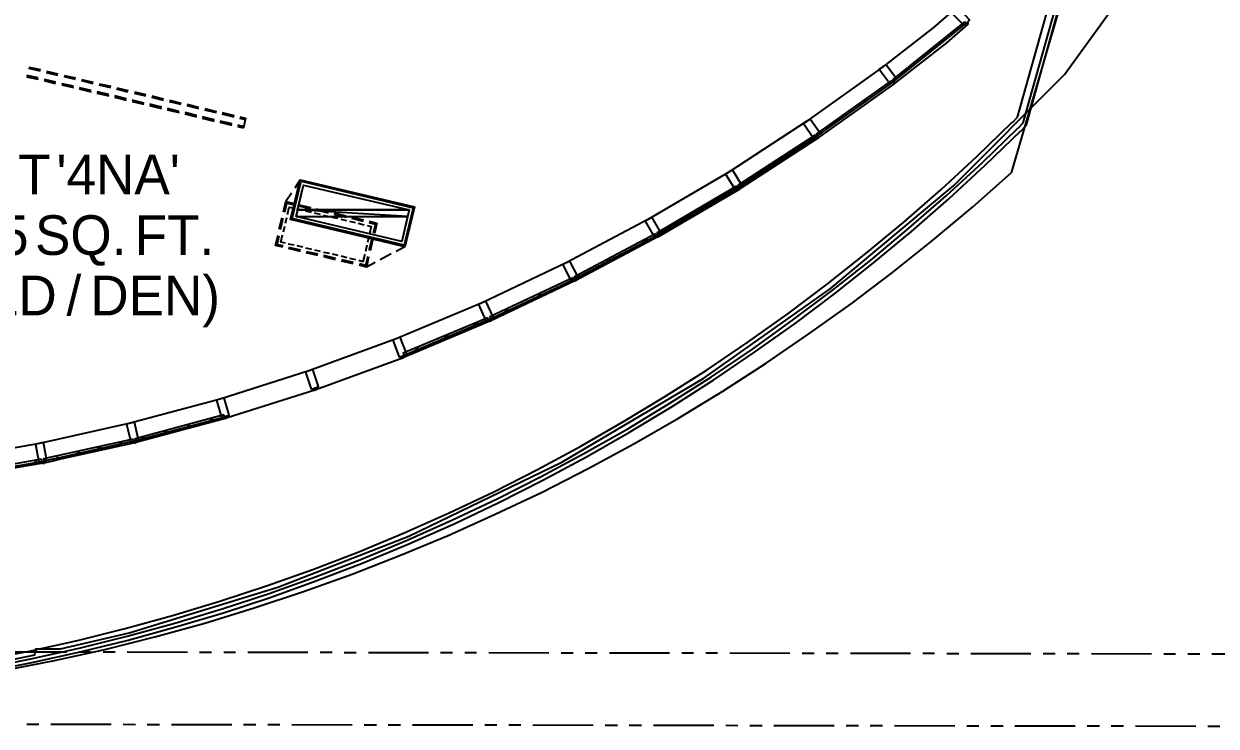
# Model space of a CAD drawing. Header units: feet. Extents: x -84 to 198, y -22 to 181.
# Drawn here: x 80.59 to 130.06, y 6.64 to 35.8 of the extents above; entities that cross this region are included whole.
import ezdxf
from ezdxf.enums import TextEntityAlignment as Align

# ---------------------------------------------------------------- set-up
doc = ezdxf.new("R2010")
doc.units = ezdxf.units.FT
for name, color, linetype in [('A-AREA-UNIDAD', 30, 'CONTINUOUS'), ('A-LINEA', 7, 'CONTINUOUS'), ('A-MURO-CONCRETO', 8, 'CONTINUOUS'), ('A-TEXTO-PDF', 3, 'CONTINUOUS')]:
    doc.layers.add(name, color=color, linetype=linetype)

msp = doc.modelspace()

# ---------------------------------------------------------------- linework, layer by layer
at = {"layer": 'A-AREA-UNIDAD'}
msp.add_lwpolyline([(78.848, 9.1556), (81.04, 9.6), (81.088, 9.8489), (82.112, 9.8489), (84.96, 10.5244), (91.12, 12.4089), (96.56, 14.5244), (102.912, 17.6), (108.8, 21.0844), (114.048, 24.8), (119.168, 29.0844), (123.76, 33.6889), (126.352, 37.28), (128.448, 41.3689), (129.952, 46.1689), (130.592, 50.56)], dxfattribs=at)
at = {"layer": 'A-LINEA'}
for p, q in [((121.8188, 31.9189), (129.5777, 59.6941)), ((122.0548, 31.6835), (129.9008, 59.776)), ((122.1691, 31.562), (130.0559, 59.8186)), ((122.1691, 31.562), (130.0559, 59.8186)), ((121.5643, 29.6064), (130.1983, 59.2834)), ((119.16, 36.3644), (118.3333, 35.6444)), ((118.3333, 35.6444), (116.2133, 34.0044)), ((119.7467, 35.7778), (118.8667, 35.0044)), ((119.76, 35.7911), (119.76, 35.7911)), ((118.8667, 35.0044), (116.7333, 33.3511)), ((116.7733, 33.4978), (117.48, 34.1644)), ((81.1867, 33.5511), (80.7067, 33.6578)), ((80.7733, 33.9511), (81.2667, 33.8444)), ((80.7867, 34.0044), (81.28, 33.8978)), ((81.5067, 33.7778), (81.9867, 33.6711)), ((81.52, 33.8311), (82, 33.7244)), ((82.2533, 33.6578), (82.7333, 33.5511)), ((116.2133, 34.0044), (113.08, 31.7511)), ((80.6933, 33.6044), (81.1867, 33.4978)), ((81.4267, 33.4444), (81.9067, 33.3244)), ((81.92, 33.3778), (81.44, 33.4844)), ((82.6533, 33.2044), (82.16, 33.3111)), ((82.16, 33.2711), (82.64, 33.1511)), ((82.24, 33.6178), (82.72, 33.4978)), ((82.96, 33.4444), (83.4533, 33.3244)), ((82.9733, 33.4844), (83.4667, 33.3778)), ((83.6933, 33.2711), (84.1867, 33.1511)), ((83.7067, 33.3111), (84.2, 33.2044)), ((116.7067, 33.3244), (113.56, 31.0844)), ((82.88, 33.0978), (83.3733, 32.9778)), ((83.3867, 33.0311), (82.8933, 33.1378)), ((83.6133, 32.9244), (84.1067, 32.8044)), ((84.1067, 32.8578), (83.6267, 32.9778)), ((84.3467, 32.7511), (84.8267, 32.6311)), ((84.84, 32.6844), (84.36, 32.8044)), ((84.4267, 33.0978), (84.9067, 32.9778)), ((84.44, 33.1378), (84.92, 33.0311)), ((85.16, 32.9244), (85.64, 32.8044)), ((85.1733, 32.9778), (85.6533, 32.8578)), ((85.88, 32.7511), (86.3733, 32.6311)), ((85.8933, 32.8044), (86.3867, 32.6844)), ((85.5733, 32.5111), (85.08, 32.6311)), ((85.08, 32.5778), (85.56, 32.4578)), ((85.8, 32.4044), (86.2933, 32.2844)), ((86.3067, 32.3378), (85.8133, 32.4578)), ((86.5333, 32.2311), (87.0267, 32.1111)), ((87.0267, 32.1644), (86.5467, 32.2844)), ((86.6133, 32.5778), (87.1067, 32.4578)), ((86.6267, 32.6311), (87.12, 32.5111)), ((87.3467, 32.4044), (87.8267, 32.2844)), ((87.36, 32.4578), (87.84, 32.3378)), ((88.08, 32.2311), (88.56, 32.1111)), ((88.0933, 32.2844), (88.5733, 32.1644)), ((87.2667, 32.0578), (87.7467, 31.9378)), ((87.76, 31.9911), (87.28, 32.1111)), ((87.9867, 31.8844), (88.48, 31.7644)), ((88.4933, 31.8178), (88, 31.9378)), ((88.72, 31.7111), (89.2133, 31.5911)), ((89.2267, 31.6444), (88.7333, 31.7644)), ((88.8, 32.0578), (89.2933, 31.9378)), ((88.8133, 32.1111), (89.3067, 31.9911)), ((89.5333, 31.8844), (89.7733, 31.8311)), ((89.5467, 31.9378), (89.7867, 31.8844)), ((89.7867, 31.8844), (89.6933, 31.4844)), ((113.08, 31.7511), (109.84, 29.6444)), ((114, 31.4978), (114.4267, 31.8978)), ((121.6049, 31.7084), (121.8175, 31.9221)), ((121.8398, 31.4719), (122.0521, 31.6853)), ((89.4533, 31.5378), (89.6933, 31.4844)), ((89.7067, 31.5378), (89.4667, 31.5911)), ((121.9526, 31.349), (122.1662, 31.5638)), ((121.9526, 31.349), (122.1662, 31.5638)), ((113.5333, 31.0578), (110.2933, 28.9511)), ((111.7733, 30.0044), (112.0933, 30.3111)), ((92.0533, 29.3244), (91.8267, 28.9778)), ((109.84, 29.6444), (106.5067, 27.6844)), ((91.6933, 28.7644), (91.4533, 28.4178)), ((110.2667, 28.9244), (106.9333, 26.9644)), ((109.72, 28.6978), (109.9733, 28.9511)), ((92, 28.2844), (92.4933, 28.1778)), ((92, 28.2444), (92.48, 28.1244)), ((91.1867, 27.2711), (91.3067, 27.7511)), ((91.24, 27.2578), (91.3467, 27.7378)), ((91.44, 27.5244), (91.4933, 27.7644)), ((91.9067, 28.1244), (92.1467, 28.0711)), ((92.2667, 28.0311), (92.5067, 27.9778)), ((92.6267, 27.9511), (92.88, 27.8978)), ((92.72, 28.0711), (93.2133, 27.9511)), ((92.7333, 28.1244), (93.2267, 28.0044)), ((93, 27.8578), (93.24, 27.8044)), ((93.36, 27.7778), (93.6, 27.7244)), ((93.4533, 27.8978), (93.9467, 27.7778)), ((93.4667, 27.9511), (93.9467, 27.8311)), ((94.1867, 27.7244), (94.6667, 27.6044)), ((94.2, 27.7778), (94.68, 27.6578)), ((107.9333, 27.6578), (108.2, 27.9111)), ((91.36, 27.1644), (91.4133, 27.4044)), ((93.7333, 27.6844), (93.9733, 27.6311)), ((94.0933, 27.6044), (94.3333, 27.5511)), ((94.4533, 27.5244), (94.7067, 27.4578)), ((94.92, 27.6044), (95.2267, 27.5244)), ((94.92, 27.5511), (95.1733, 27.4844)), ((95.1733, 27.4844), (95.08, 27.1111)), ((95.2267, 27.5244), (95.1333, 27.0978)), ((106.5067, 27.6844), (103.0933, 25.8711)), ((94.9067, 26.9644), (94.84, 26.7244)), ((95.0267, 26.8711), (94.9067, 26.3911)), ((95.0667, 26.8578), (94.96, 26.3778)), ((106.8933, 26.9511), (103.4933, 25.1378)), ((106.2667, 26.7111), (106.4933, 26.9244)), ((91.8, 26.6044), (91.56, 26.6578)), ((92.0667, 26.3511), (91.5733, 26.4711)), ((92.08, 26.4044), (91.5867, 26.5111)), ((92.16, 26.5244), (91.92, 26.5778)), ((92.5333, 26.4311), (92.2933, 26.4844)), ((92.7867, 26.1778), (92.3067, 26.2978)), ((92.8, 26.2311), (92.32, 26.3378)), ((92.8933, 26.3511), (92.6533, 26.4044)), ((93.2667, 26.2578), (93.0133, 26.3111)), ((93.6267, 26.1778), (93.3867, 26.2311)), ((94.7333, 26.2311), (94.6533, 25.9244)), ((94.8133, 26.6044), (94.76, 26.3511)), ((95.8267, 26.2444), (95.3733, 26.0044)), ((96.4, 26.5378), (96.04, 26.3511)), ((93.5333, 26.0578), (93.04, 26.1778)), ((93.52, 26.0044), (93.04, 26.1244)), ((93.9867, 26.0844), (93.7467, 26.1511)), ((94.2533, 25.8311), (93.76, 25.9511)), ((94.2667, 25.8844), (93.7733, 26.0044)), ((94.36, 26.0044), (94.1067, 26.0578)), ((94.6533, 25.9244), (94.48, 25.9778)), ((95.16, 25.8978), (94.8, 25.6978)), ((103.0933, 25.8711), (99.6, 24.2178)), ((104.7467, 25.8978), (104.96, 26.1111)), ((103.24, 25.1111), (103.3733, 25.2444)), ((103.4533, 25.1244), (99.96, 23.4711)), ((101.8933, 24.4711), (102.08, 24.6578)), ((99.6, 24.2178), (96.04, 22.7244)), ((100.5333, 23.8311), (100.72, 24.0178)), ((99.92, 23.4578), (96.3733, 21.9644)), ((99.24, 23.2578), (99.4133, 23.4178)), ((98.0267, 22.7511), (98.2, 22.9111)), ((96.04, 22.7244), (92.4133, 21.3911)), ((96.8133, 22.2311), (96.9733, 22.3911)), ((96.3333, 21.9378), (92.7067, 20.6044)), ((92.4133, 21.3911), (88.7333, 20.2178)), ((92.6667, 20.5911), (88.9867, 19.4311)), ((88.7333, 20.2178), (85, 19.2178)), ((88.9467, 19.4178), (85.2267, 18.4178)), ((88.3067, 19.3244), (88.44, 19.4444)), ((85, 19.2178), (81.24, 18.3778)), ((86.4133, 18.8178), (86.5333, 18.9378)), ((87.36, 19.0711), (87.48, 19.1911)), ((81.24, 18.3778), (77.4267, 17.7111)), ((84.56, 18.3511), (84.6667, 18.4578)), ((85.4533, 18.5644), (85.5867, 18.6844)), ((81.96, 17.8178), (82, 17.8711)), ((82.7733, 17.9511), (82.8933, 18.0578)), ((83.6667, 18.1511), (83.7867, 18.2578)), ((81.3733, 17.5644), (77.5733, 16.8978)), ((81.0133, 17.5778), (81.12, 17.6844)), ((79.88, 9.7244), (82.3733, 9.7244)), ((82.88, 9.7244), (83.3733, 9.7244)), ((83.88, 9.7244), (84.3733, 9.7244)), ((84.88, 9.7244), (87.3733, 9.7111)), ((87.88, 9.7111), (88.3733, 9.7111)), ((88.88, 9.7111), (89.3733, 9.7111)), ((89.88, 9.7111), (92.3733, 9.7111)), ((92.88, 9.7111), (93.3733, 9.7111)), ((93.88, 9.6978), (94.3733, 9.6978)), ((94.88, 9.6978), (97.3733, 9.6978)), ((97.88, 9.6978), (98.3733, 9.6978)), ((98.88, 9.6978), (99.3733, 9.6978)), ((99.88, 9.6978), (102.3733, 9.6844)), ((102.88, 9.6844), (103.3733, 9.6844)), ((103.88, 9.6844), (104.3733, 9.6844)), ((104.88, 9.6844), (107.3733, 9.6844)), ((107.88, 9.6844), (108.3733, 9.6844)), ((108.88, 9.6844), (109.3733, 9.6844)), ((109.88, 9.6844), (112.3733, 9.6711)), ((112.88, 9.6711), (113.3733, 9.6711)), ((113.88, 9.6711), (114.3733, 9.6711)), ((114.88, 9.6711), (117.3733, 9.6711)), ((117.88, 9.6711), (118.3733, 9.6711)), ((118.88, 9.6578), (119.3733, 9.6578)), ((119.88, 9.6578), (122.3733, 9.6578)), ((122.88, 9.6578), (123.3733, 9.6578)), ((123.88, 9.6578), (124.3733, 9.6578)), ((124.88, 9.6578), (127.3733, 9.6444)), ((127.88, 9.6444), (128.3733, 9.6444)), ((128.88, 9.6444), (129.3733, 9.6444)), ((129.88, 9.6444), (132.3733, 9.6444)), ((80.7067, 6.7244), (81.2133, 6.7244)), ((81.7067, 6.7244), (84.2133, 6.7244)), ((84.7067, 6.7244), (85.2133, 6.7111)), ((85.7067, 6.7111), (86.2133, 6.7111)), ((86.7067, 6.7111), (89.2133, 6.7111)), ((89.7067, 6.7111), (90.2133, 6.7111)), ((90.7067, 6.7111), (91.2133, 6.7111)), ((91.7067, 6.7111), (94.2133, 6.6978)), ((94.7067, 6.6978), (95.2133, 6.6978)), ((95.7067, 6.6978), (96.2133, 6.6978)), ((96.7067, 6.6978), (99.2133, 6.6978)), ((99.7067, 6.6978), (100.2133, 6.6978)), ((100.7067, 6.6978), (101.2133, 6.6978)), ((101.7067, 6.6978), (104.2133, 6.6844)), ((104.7067, 6.6844), (105.2133, 6.6844)), ((105.7067, 6.6844), (106.2133, 6.6844)), ((106.7067, 6.6844), (109.2133, 6.6844)), ((109.7067, 6.6844), (110.2133, 6.6711)), ((110.7067, 6.6711), (111.2133, 6.6711)), ((111.7067, 6.6711), (114.2133, 6.6711)), ((114.7067, 6.6711), (115.2133, 6.6711)), ((115.7067, 6.6711), (116.2133, 6.6711)), ((116.7067, 6.6711), (119.2133, 6.6578)), ((119.7067, 6.6578), (120.2133, 6.6578)), ((120.7067, 6.6578), (121.2133, 6.6578)), ((121.7067, 6.6578), (124.2133, 6.6578)), ((124.7067, 6.6578), (125.2133, 6.6578)), ((125.7067, 6.6578), (126.2133, 6.6578)), ((126.7067, 6.6578), (129.2133, 6.6444)), ((129.7067, 6.6444), (130.2133, 6.6444))]:
    msp.add_line(p, q, dxfattribs=at)
for points in [[(119.5867, 35.7378), (119.6933, 35.8311), (119.7467, 35.7778), (119.7733, 35.8044), (119.72, 35.8578), (119.8267, 35.9644), (119.3067, 36.5111), (119.0667, 36.2711), (119.5867, 35.7378)], [(119.6133, 35.8844), (116.6533, 33.4978), (116.7067, 33.4311), (119.6667, 35.8178), (119.6133, 35.8844)], [(116.5333, 33.3111), (116.6533, 33.3911), (116.7067, 33.3244), (116.7333, 33.3511), (116.68, 33.4178), (116.8, 33.5111), (116.3467, 34.1111), (116.08, 33.9111), (116.5333, 33.3111)], [(116.5867, 33.4444), (113.48, 31.2311), (113.5333, 31.1644), (116.64, 33.3778), (116.5867, 33.4444)], [(78.8133, 9.3778), (80.8133, 9.7644), (82.8133, 10.2044), (84.7867, 10.6978), (86.76, 11.2444), (88.72, 11.8311), (90.6533, 12.4711), (92.5733, 13.1511), (94.48, 13.8844), (96.36, 14.6711), (98.2267, 15.4978), (100.08, 16.3778), (101.8933, 17.2978), (103.6933, 18.2711), (105.4667, 19.2844), (107.2133, 20.3378), (108.9333, 21.4311), (110.6267, 22.5778), (112.28, 23.7644), (113.92, 24.9911), (115.52, 26.2578), (117.0933, 27.5644), (118.6267, 28.9111), (120.12, 30.2844), (121.5867, 31.7111)], [(113.36, 31.0444), (113.48, 31.1244), (113.5333, 31.0578), (113.56, 31.0711), (113.52, 31.1511), (113.64, 31.2311), (113.2133, 31.8444), (112.9333, 31.6578), (113.36, 31.0444)], [(78.8667, 9.0444), (80.88, 9.4444), (82.88, 9.8844), (84.88, 10.3778), (86.8533, 10.9244), (88.8133, 11.5111), (90.76, 12.1511), (92.6933, 12.8444), (94.6, 13.5778), (96.4933, 14.3644), (98.3733, 15.2044), (100.2267, 16.0844), (102.0533, 17.0044), (103.8533, 17.9778), (105.64, 18.9911), (107.3867, 20.0578), (109.12, 21.1511), (110.8133, 22.2978), (112.48, 23.4978), (114.12, 24.7244), (115.7333, 25.9911), (117.3067, 27.3111), (118.8533, 28.6578), (120.36, 30.0444), (121.8267, 31.4711)], [(78.9067, 8.8844), (80.92, 9.2844), (82.92, 9.7244), (84.92, 10.2178), (86.8933, 10.7644), (88.8667, 11.3511), (90.8133, 11.9911), (92.7467, 12.6844), (94.6667, 13.4311), (96.56, 14.2178), (98.44, 15.0444), (100.2933, 15.9244), (102.12, 16.8578), (103.9333, 17.8311), (105.72, 18.8444), (107.48, 19.9111), (109.2133, 21.0178), (110.9067, 22.1644), (112.5867, 23.3644), (114.2267, 24.5911), (115.84, 25.8711), (117.4133, 27.1778), (118.96, 28.5378), (120.4667, 29.9244), (121.9467, 31.3511)], [(78.9067, 8.8844), (80.92, 9.2844), (82.92, 9.7244), (84.92, 10.2178), (86.8933, 10.7644), (88.8667, 11.3511), (90.8133, 11.9911), (92.7467, 12.6844), (94.6667, 13.4311), (96.56, 14.2178), (98.44, 15.0444), (100.2933, 15.9244), (102.12, 16.8578), (103.9333, 17.8311), (105.72, 18.8444), (107.48, 19.9111), (109.2133, 21.0178), (110.9067, 22.1644), (112.5867, 23.3644), (114.2267, 24.5911), (115.84, 25.8711), (117.4133, 27.1778), (118.96, 28.5378), (120.4667, 29.9244), (121.9467, 31.3511)], [(113.4133, 31.1778), (110.2267, 29.0978), (110.2667, 29.0311), (113.4667, 31.1111), (113.4133, 31.1778)], [(110.0933, 28.9244), (110.2133, 28.9911), (110.2667, 28.9244), (110.2933, 28.9511), (110.2533, 29.0178), (110.3733, 29.0978), (109.9867, 29.7378), (109.6933, 29.5644), (110.0933, 28.9244)], [(79.7333, 8.9511), (81.8533, 9.3644), (83.9467, 9.8311), (86.0267, 10.3511), (88.0933, 10.9244), (90.1467, 11.5511), (92.1867, 12.2311), (94.2133, 12.9511), (96.2133, 13.7378), (98.1867, 14.5644), (100.1467, 15.4444), (102.0933, 16.3644), (104, 17.3378), (105.8933, 18.3644), (107.7467, 19.4311), (109.5867, 20.5511), (111.3867, 21.7111), (113.16, 22.9244), (114.9067, 24.1778), (116.6267, 25.4711), (118.2933, 26.8044), (119.9467, 28.1911), (121.5467, 29.6178)], [(92.0533, 29.3244), (96.8, 28.2044), (96.4, 26.5378), (91.6533, 27.6711), (92.0533, 29.3244)], [(92.0933, 29.2711), (96.7333, 28.1644), (96.36, 26.6044), (91.72, 27.7111), (92.0933, 29.2711)], [(96.5733, 28.0711), (96.2667, 26.7644), (91.88, 27.8044), (92.1867, 29.0978), (96.5733, 28.0711)], [(110.16, 29.0578), (106.8667, 27.1244), (106.9067, 27.0578), (110.2, 28.9911), (110.16, 29.0578)], [(91.36, 27.9911), (91.4533, 28.4178), (91.76, 28.3511)], [(91.4133, 27.9778), (91.4933, 28.3511), (91.7467, 28.2978)], [(91.52, 27.8844), (91.6, 28.1911), (91.7867, 28.1511)], [(106.7333, 26.9511), (106.8533, 27.0178), (106.8933, 26.9511), (106.9333, 26.9644), (106.8933, 27.0444), (107.0267, 27.1111), (106.6533, 27.7644), (106.36, 27.6044), (106.7333, 26.9511)], [(94.8267, 27.4311), (95, 27.3911), (94.9333, 27.0844)], [(91.3333, 26.5244), (91.0267, 26.5911), (91.1333, 27.0178)], [(91.3467, 26.5778), (91.0933, 26.6311), (91.1733, 27.0044)], [(91.44, 26.6978), (91.2533, 26.7378), (91.32, 27.0444)], [(106.8, 27.0844), (103.4267, 25.2978), (103.4667, 25.2311), (106.84, 27.0178), (106.8, 27.0844)], [(94.8933, 26.1244), (94.8, 25.6978), (94.4933, 25.7778)], [(94.8533, 26.1378), (94.76, 25.7644), (94.5067, 25.8311)], [(103.28, 25.1244), (103.4133, 25.1911), (103.4533, 25.1244), (103.4933, 25.1378), (103.4533, 25.2178), (103.5867, 25.2844), (103.24, 25.9511), (102.9467, 25.8044), (103.28, 25.1244)], [(103.36, 25.2578), (99.92, 23.6311), (99.9467, 23.5511), (103.4, 25.1911), (103.36, 25.2578)], [(99.76, 23.4711), (99.8933, 23.5244), (99.92, 23.4578), (99.96, 23.4711), (99.9333, 23.5511), (100.0667, 23.6044), (99.76, 24.2844), (99.4533, 24.1511), (99.76, 23.4711)], [(99.84, 23.5911), (96.32, 22.1244), (96.36, 22.0444), (99.8667, 23.5244), (99.84, 23.5911)], [(96.16, 21.9644), (96.2933, 22.0178), (96.3333, 21.9378), (96.3733, 21.9644), (96.3333, 22.0311), (96.48, 22.0844), (96.2, 22.7911), (95.8933, 22.6711), (96.16, 21.9644)], [(92.5067, 20.6311), (92.64, 20.6711), (92.6667, 20.5911), (92.7067, 20.6044), (92.68, 20.6844), (92.8133, 20.7378), (92.5733, 21.4444), (92.2667, 21.3378), (92.5067, 20.6311)], [(88.7867, 19.4578), (88.9333, 19.4978), (88.9467, 19.4178), (88.9867, 19.4311), (88.9733, 19.5111), (89.1067, 19.5511), (88.8933, 20.2711), (88.5733, 20.1778), (88.7867, 19.4578)], [(88.88, 19.5644), (85.2, 18.5778), (85.2267, 18.4978), (88.9067, 19.4844), (88.88, 19.5644)], [(85.0267, 18.4444), (85.16, 18.4844), (85.1867, 18.4044), (85.2267, 18.4044), (85.2, 18.4978), (85.3467, 18.5244), (85.1733, 19.2578), (84.84, 19.1778), (85.0267, 18.4444)], [(81.2133, 17.6044), (81.36, 17.6444), (81.3733, 17.5511), (81.4133, 17.5644), (81.4, 17.6444), (81.5467, 17.6711), (81.4, 18.4178), (81.0667, 18.3511), (81.2133, 17.6044)], [(85.12, 18.5644), (81.4, 17.7378), (81.4267, 17.6578)], [(85.1867, 18.4044), (82.1067, 17.7244), (81.7867, 17.6444), (81.4133, 17.5644)], [(81.4267, 17.6578), (81.8533, 17.7511), (82.0133, 17.7778), (85.1467, 18.4844), (85.12, 18.5644)], [(81.32, 17.7244), (77.5733, 17.0578), (77.5867, 16.9778), (81.3333, 17.6311), (81.32, 17.7244)]]:
    msp.add_lwpolyline(points, dxfattribs=at)
at = {"layer": 'A-MURO-CONCRETO'}
for points in [[(92.1867, 29.0978), (96.5733, 28.0711), (91.9467, 28.0711), (92.1867, 29.0978), (92.1867, 29.0978)], [(91.9467, 28.0711), (91.88, 27.8044), (96.5067, 27.8044), (91.9467, 28.0711)], [(91.88, 27.8044), (96.5067, 27.8044), (96.2667, 26.7644), (91.88, 27.8044), (91.88, 27.8044)], [(91.9467, 28.0711), (96.5733, 28.0711), (96.5067, 27.8044), (91.9467, 28.0711), (91.9467, 28.0711)]]:
    msp.add_lwpolyline(points, dxfattribs=at)

# ---------------------------------------------------------------- texts
at = {"layer": 'A-TEXTO-PDF'}
for s, p in [('UNIT', (79.1334, 28.7252)), ("'4NA'", (84.4995, 28.7252)), ('4,055', (78.0273, 26.2052)), ('SQ.', (82.9458, 26.2052)), ('FT.', (86.8336, 26.2052)), ('BED', (79.6896, 23.6985)), ('/', (82.6628, 23.6985)), ('DEN)', (86.0351, 23.6985))]:
    msp.add_text(s, height=1.646, dxfattribs=at).set_placement(p, align=Align.CENTER)

doc.saveas('drawing.dxf')
